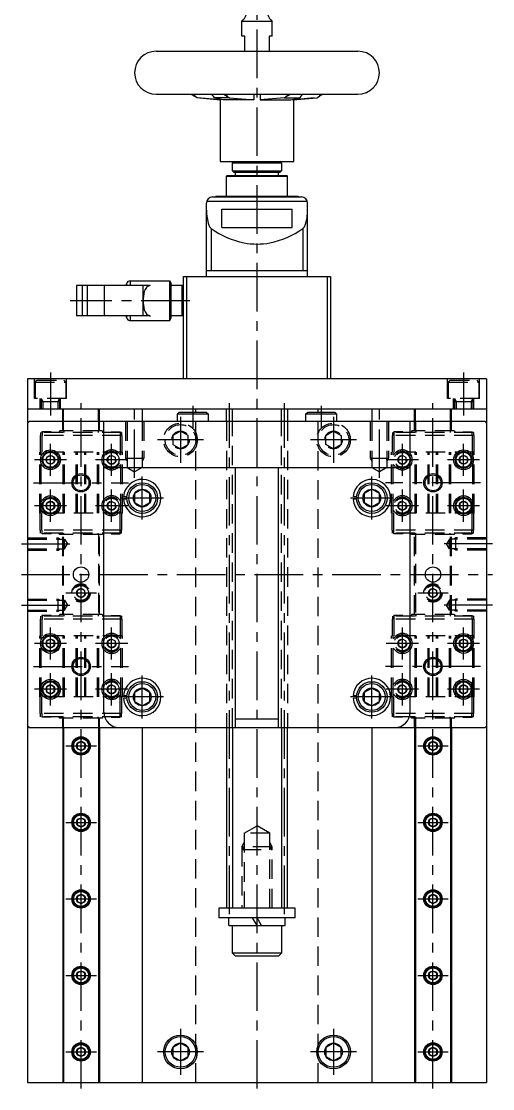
# Model space of a CAD drawing. Extents: x -2 to 500, y -8 to 573.
# Drawn here: x 346.5 to 500.5, y 8 to 356.8 of the extents above; entities that cross this region are included whole.
import ezdxf

# ---------------------------------------------------------------- set-up
doc = ezdxf.new("R2010")
doc.units = 0
doc.header["$LTSCALE"] = 0.5
doc.linetypes.add('CENTER', pattern=[50.8, 31.75, -6.35, 6.35, -6.35])
doc.linetypes.add('DASHED', pattern=[19.05, 12.7, -6.35])
for name, color, linetype in [('MSM_CENTER', 1, 'CENTER'), ('MSM_CONTINUOUS', 7, 'CONTINUOUS'), ('MSM_DASHED', 4, 'DASHED'), ('MSM_NARROW', 5, 'CONTINUOUS')]:
    doc.layers.add(name, color=color, linetype=linetype)

msp = doc.modelspace()

# ---------------------------------------------------------------- linework, layer by layer
at = {"layer": 'MSM_CENTER'}
for p, q in [((423.49, 8), (423.49, 398)), ((401.49, 265.5), (362.49, 265.5)), ((355.99, 242), (355.99, 228)), ((490.99, 242), (490.99, 228)), ((365.99, 8), (365.99, 232)), ((383.49, 207.58), (383.49, 232)), ((402.49, 231.1), (402.49, 224)), ((414.49, 65), (414.49, 232)), ((432.49, 65), (432.49, 232)), ((444.49, 231.1), (444.49, 224)), ((463.49, 207.58), (463.49, 232)), ((480.99, 8), (480.99, 232)), ((398.49, 227.5), (398.49, 212.5)), ((448.49, 227.5), (448.49, 212.5)), ((405.99, 220), (390.99, 220)), ((455.99, 220), (440.99, 220)), ((355.99, 208.25), (355.99, 218.75)), ((375.99, 208.25), (375.99, 218.75)), ((470.99, 208.25), (470.99, 218.75)), ((490.99, 208.25), (490.99, 218.75)), ((361.24, 213.5), (350.74, 213.5)), ((381.24, 213.5), (370.74, 213.5)), ((476.24, 213.5), (465.74, 213.5)), ((496.24, 213.5), (485.74, 213.5)), ((350.49, 206), (381.49, 206)), ((385.99, 194), (385.99, 208)), ((460.99, 194), (460.99, 208)), ((496.49, 206), (465.49, 206)), ((355.99, 193.25), (355.99, 203.75)), ((375.99, 193.25), (375.99, 203.75)), ((470.99, 193.25), (470.99, 203.75)), ((490.99, 193.25), (490.99, 203.75)), ((392.99, 201), (378.99, 201)), ((467.99, 201), (453.99, 201)), ((361.24, 198.5), (350.74, 198.5)), ((381.24, 198.5), (370.74, 198.5)), ((476.24, 198.5), (465.74, 198.5)), ((496.24, 198.5), (485.74, 198.5)), ((346.49, 186), (363.52, 186)), ((500.49, 186), (483.45, 186)), ((346.49, 176), (500.49, 176)), ((360.99, 170), (370.99, 170)), ((475.99, 170), (485.99, 170)), ((346.49, 166), (363.52, 166)), ((500.49, 166), (483.45, 166)), ((355.99, 148.25), (355.99, 158.75)), ((375.99, 148.25), (375.99, 158.75)), ((470.99, 148.25), (470.99, 158.75)), ((490.99, 148.25), (490.99, 158.75)), ((361.24, 153.5), (350.74, 153.5)), ((381.24, 153.5), (370.74, 153.5)), ((476.24, 153.5), (465.74, 153.5)), ((496.24, 153.5), (485.74, 153.5)), ((350.49, 146), (381.49, 146)), ((355.99, 133.25), (355.99, 143.75)), ((375.99, 133.25), (375.99, 143.75)), ((496.49, 146), (465.49, 146)), ((470.99, 133.25), (470.99, 143.75)), ((490.99, 133.25), (490.99, 143.75)), ((385.99, 129), (385.99, 143)), ((460.99, 129), (460.99, 143)), ((361.24, 138.5), (350.74, 138.5)), ((381.24, 138.5), (370.74, 138.5)), ((476.24, 138.5), (465.74, 138.5)), ((496.24, 138.5), (485.74, 138.5)), ((392.99, 136), (378.99, 136)), ((467.99, 136), (453.99, 136)), ((360.99, 120), (370.99, 120)), ((475.99, 120), (485.99, 120)), ((360.99, 95), (370.99, 95)), ((475.99, 95), (485.99, 95)), ((360.99, 70), (370.99, 70)), ((475.99, 70), (485.99, 70)), ((360.99, 45), (370.99, 45)), ((475.99, 45), (485.99, 45)), ((398.49, 27.5), (398.49, 12.5)), ((448.49, 27.5), (448.49, 12.5)), ((360.99, 20), (370.99, 20)), ((405.99, 20), (390.99, 20)), ((455.99, 20), (440.99, 20)), ((475.99, 20), (485.99, 20))]:
    msp.add_line(p, q, dxfattribs=at)
at = {"layer": 'MSM_CONTINUOUS'}
for p, q in [((418.49, 352), (418.49, 356.79)), ((428.49, 356.79), (418.49, 356.79)), ((428.49, 352), (428.49, 356.79)), ((419.49, 352), (418.49, 352)), ((419.49, 347), (419.49, 352)), ((428.49, 352), (427.49, 352)), ((427.49, 352), (427.49, 347)), ((390.49, 347), (456.49, 347)), ((390.49, 333), (456.49, 333)), ((401.89, 333), (403.07, 332.31)), ((403.07, 333), (403.07, 332.31)), ((403.9, 331.82), (403.07, 332.31)), ((411.81, 331.14), (403.9, 331.82)), ((404.78, 331.75), (411.49, 331.14)), ((408.55, 333), (409.17, 332.31)), ((409.17, 332.31), (409.48, 331.82)), ((412.42, 331.14), (409.48, 331.82)), ((414.45, 331.82), (409.48, 331.82)), ((412.97, 332.72), (413.62, 332.31)), ((413.62, 333), (413.62, 332.31)), ((413.62, 332.31), (414.45, 331.82)), ((414.45, 331.82), (422.49, 331.14)), ((422.49, 333), (422.49, 331.14)), ((424.49, 333), (424.49, 331.14)), ((432.52, 331.82), (424.49, 331.14)), ((433.36, 332.31), (432.52, 331.82)), ((432.52, 331.82), (437.5, 331.82)), ((433.36, 333), (433.36, 332.31)), ((434.01, 332.72), (433.36, 332.31)), ((434.55, 331.14), (437.5, 331.82)), ((435.17, 331.14), (443.08, 331.82)), ((442.19, 331.75), (435.49, 331.14)), ((437.8, 332.31), (437.5, 331.82)), ((438.43, 333), (437.8, 332.31)), ((443.08, 331.82), (443.9, 332.31)), ((443.9, 333), (443.9, 332.31)), ((445.09, 333), (443.9, 332.31)), ((411.81, 331.14), (411.49, 331.14)), ((411.49, 331.14), (411.49, 311)), ((411.81, 331.28), (411.81, 331.14)), ((422.49, 331.14), (412.42, 331.14)), ((424.49, 331.14), (434.55, 331.14)), ((435.17, 331.28), (435.17, 331.14)), ((435.17, 331.14), (435.49, 331.14)), ((435.49, 311), (435.49, 331.14)), ((411.49, 311), (435.49, 311)), ((415.49, 310.5), (415.99, 311)), ((415.49, 310.5), (431.49, 310.5)), ((415.49, 307.9), (415.49, 310.5)), ((431.49, 310.5), (430.99, 311)), ((431.49, 310.5), (431.49, 307.9)), ((415.49, 307.9), (431.49, 307.9)), ((415.49, 307.9), (415.99, 307.4)), ((430.99, 307.4), (415.99, 307.4)), ((416.49, 306.4), (416.49, 307.4)), ((430.49, 306.4), (430.49, 307.4)), ((431.49, 307.9), (430.99, 307.4)), ((413.49, 306.2), (413.69, 306.4)), ((413.49, 306.2), (433.49, 306.2)), ((413.49, 299.7), (413.49, 306.2)), ((413.69, 306.4), (433.29, 306.4)), ((433.49, 306.2), (433.29, 306.4)), ((433.49, 299.7), (433.49, 306.2)), ((406.99, 273.4), (406.99, 297.4)), ((407.09, 298.02), (439.89, 298.02)), ((408.99, 299.4), (437.99, 299.4)), ((409.99, 299.7), (436.99, 299.7)), ((409.99, 299.7), (409.99, 299.4)), ((436.99, 299.7), (436.99, 299.4)), ((439.99, 273.4), (439.99, 297.4)), ((411.99, 289.4), (411.99, 295.4)), ((411.99, 295.4), (434.99, 295.4)), ((434.99, 289.4), (434.99, 295.4)), ((408.56, 289.04), (408.56, 275.4)), ((411.99, 289.4), (434.99, 289.4)), ((438.42, 289.04), (438.42, 275.4)), ((399.49, 240), (399.49, 273.4)), ((399.49, 273.4), (447.49, 273.4)), ((400.49, 273.4), (400.49, 240)), ((406.99, 275.4), (439.99, 275.4)), ((446.49, 240), (446.49, 273.4)), ((447.49, 273.4), (447.49, 240)), ((388.63, 270.5), (364.49, 270.5)), ((364.49, 270.5), (364.49, 260.5)), ((366.49, 260.5), (366.49, 270.5)), ((368.07, 260.5), (368.07, 270.5)), ((373.71, 260.5), (373.71, 270.5)), ((380.87, 270.5), (380.87, 271.03)), ((382.13, 270.5), (382.13, 272)), ((382.13, 272), (394.99, 272)), ((386.27, 260.5), (386.27, 270.5)), ((394.99, 259), (394.99, 272)), ((394.99, 272), (395.49, 271.13)), ((395.49, 259.87), (395.49, 271.13)), ((398.99, 270.5), (395.49, 270.5)), ((398.99, 260.5), (398.99, 270.5)), ((398.99, 270.5), (399.49, 270)), ((388.63, 260.5), (364.49, 260.5)), ((380.87, 259.97), (380.87, 260.5)), ((382.13, 259), (382.13, 260.5)), ((382.13, 259), (394.99, 259)), ((394.99, 259), (395.49, 259.87)), ((398.99, 260.5), (395.49, 260.5)), ((398.99, 260.5), (399.49, 261)), ((498.49, 240), (348.49, 240)), ((348.49, 240), (348.49, 10)), ((498.49, 240), (498.49, 10)), ((498.49, 230), (348.49, 230)), ((359.99, 226), (359.99, 230)), ((360.29, 226), (360.29, 230)), ((371.69, 226), (371.69, 230)), ((371.99, 226), (371.99, 230)), ((385.99, 230), (385.99, 226)), ((397.49, 228.5), (398.09, 229.1)), ((397.49, 228.5), (407.49, 228.5)), ((397.49, 226), (397.49, 228.5)), ((398.09, 229.1), (406.89, 229.1)), ((406.89, 229.1), (407.49, 228.5)), ((407.49, 228.5), (407.49, 226)), ((413.49, 226), (413.49, 230)), ((433.49, 230), (433.49, 226)), ((439.49, 228.5), (440.09, 229.1)), ((439.49, 228.5), (449.49, 228.5)), ((439.49, 226), (439.49, 228.5)), ((440.09, 229.1), (448.89, 229.1)), ((448.89, 229.1), (449.49, 228.5)), ((449.49, 228.5), (449.49, 226)), ((460.99, 230), (460.99, 226)), ((474.99, 226), (474.99, 230)), ((475.29, 226), (475.29, 230)), ((486.69, 226), (486.69, 230)), ((486.99, 226), (486.99, 230)), ((348.99, 226), (348.49, 225.5)), ((497.99, 226), (348.99, 226)), ((373.49, 131), (373.49, 226)), ((473.49, 131), (473.49, 226)), ((497.99, 226), (498.49, 225.5)), ((355.99, 214.93), (354.75, 214.22)), ((354.75, 214.22), (354.75, 212.78)), ((354.75, 212.78), (355.99, 212.06)), ((357.23, 214.22), (355.99, 214.93)), ((355.99, 212.06), (357.23, 212.78)), ((357.23, 212.78), (357.23, 214.22)), ((490.99, 214.93), (489.75, 214.22)), ((489.75, 214.22), (489.75, 212.78)), ((489.75, 212.78), (490.99, 212.06)), ((492.23, 214.22), (490.99, 214.93)), ((490.99, 212.06), (492.23, 212.78)), ((492.23, 212.78), (492.23, 214.22)), ((373.49, 211), (473.49, 211)), ((416.49, 126), (416.49, 211)), ((430.49, 126), (430.49, 211)), ((385.99, 203.89), (383.49, 202.44)), ((383.49, 202.44), (383.49, 199.56)), ((388.49, 202.44), (385.99, 203.89)), ((388.49, 199.56), (388.49, 202.44)), ((460.99, 203.89), (458.49, 202.44)), ((458.49, 202.44), (458.49, 199.56)), ((463.49, 202.44), (460.99, 203.89)), ((463.49, 199.56), (463.49, 202.44)), ((355.99, 199.93), (354.75, 199.22)), ((354.75, 199.22), (354.75, 197.78)), ((357.23, 199.22), (355.99, 199.93)), ((357.23, 197.78), (357.23, 199.22)), ((381, 201.39), (379.91, 201.48)), ((381, 200.61), (379.91, 200.52)), ((383.49, 199.56), (385.99, 198.11)), ((385.99, 198.11), (388.49, 199.56)), ((456, 201.39), (454.91, 201.48)), ((456, 200.61), (454.91, 200.52)), ((458.49, 199.56), (460.99, 198.11)), ((460.99, 198.11), (463.49, 199.56)), ((490.99, 199.93), (489.75, 199.22)), ((489.75, 199.22), (489.75, 197.78)), ((492.23, 199.22), (490.99, 199.93)), ((492.23, 197.78), (492.23, 199.22)), ((354.75, 197.78), (355.99, 197.06)), ((355.99, 197.06), (357.23, 197.78)), ((489.75, 197.78), (490.99, 197.06)), ((490.99, 197.06), (492.23, 197.78)), ((355.99, 154.93), (354.75, 154.22)), ((354.75, 154.22), (354.75, 152.78)), ((357.23, 154.22), (355.99, 154.93)), ((357.23, 152.78), (357.23, 154.22)), ((490.99, 154.93), (489.75, 154.22)), ((489.75, 154.22), (489.75, 152.78)), ((492.23, 154.22), (490.99, 154.93)), ((492.23, 152.78), (492.23, 154.22)), ((354.75, 152.78), (355.99, 152.06)), ((355.99, 152.06), (357.23, 152.78)), ((489.75, 152.78), (490.99, 152.06)), ((490.99, 152.06), (492.23, 152.78)), ((355.99, 139.93), (354.75, 139.22)), ((357.23, 139.22), (355.99, 139.93)), ((490.99, 139.93), (489.75, 139.22)), ((492.23, 139.22), (490.99, 139.93)), ((354.75, 139.22), (354.75, 137.78)), ((354.75, 137.78), (355.99, 137.06)), ((355.99, 137.06), (357.23, 137.78)), ((357.23, 137.78), (357.23, 139.22)), ((381, 136.39), (379.91, 136.48)), ((385.99, 138.89), (383.49, 137.44)), ((383.49, 137.44), (383.49, 134.56)), ((388.49, 137.44), (385.99, 138.89)), ((388.49, 134.56), (388.49, 137.44)), ((456, 136.39), (454.91, 136.48)), ((460.99, 138.89), (458.49, 137.44)), ((458.49, 137.44), (458.49, 134.56)), ((463.49, 137.44), (460.99, 138.89)), ((463.49, 134.56), (463.49, 137.44)), ((489.75, 139.22), (489.75, 137.78)), ((489.75, 137.78), (490.99, 137.06)), ((490.99, 137.06), (492.23, 137.78)), ((492.23, 137.78), (492.23, 139.22)), ((381, 135.61), (379.91, 135.52)), ((383.49, 134.56), (385.99, 133.11)), ((385.99, 133.11), (388.49, 134.56)), ((456, 135.61), (454.91, 135.52)), ((458.49, 134.56), (460.99, 133.11)), ((460.99, 133.11), (463.49, 134.56)), ((348.99, 126), (348.49, 126.5)), ((348.99, 126), (497.99, 126)), ((359.99, 126), (359.99, 10)), ((360.29, 126), (360.29, 10)), ((371.69, 126), (371.69, 10)), ((371.99, 126), (371.99, 10)), ((378.49, 126), (468.49, 126)), ((385.99, 126), (385.99, 10)), ((413.49, 126), (413.49, 67)), ((416.49, 128.86), (430.49, 128.86)), ((433.49, 67), (433.49, 126)), ((460.99, 126), (460.99, 10)), ((474.99, 126), (474.99, 10)), ((475.29, 126), (475.29, 10)), ((486.69, 126), (486.69, 10)), ((486.99, 126), (486.99, 10)), ((497.99, 126), (498.49, 126.5)), ((365.99, 121.43), (364.75, 120.72)), ((364.75, 120.72), (364.75, 119.28)), ((364.75, 119.28), (365.99, 118.56)), ((367.23, 120.72), (365.99, 121.43)), ((365.99, 118.56), (367.23, 119.28)), ((367.23, 119.28), (367.23, 120.72)), ((480.99, 121.43), (479.75, 120.72)), ((479.75, 120.72), (479.75, 119.28)), ((479.75, 119.28), (480.99, 118.56)), ((482.23, 120.72), (480.99, 121.43)), ((480.99, 118.56), (482.23, 119.28)), ((482.23, 119.28), (482.23, 120.72)), ((365.99, 96.43), (364.75, 95.72)), ((364.75, 95.72), (364.75, 94.28)), ((364.75, 94.28), (365.99, 93.56)), ((367.23, 95.72), (365.99, 96.43)), ((365.99, 93.56), (367.23, 94.28)), ((367.23, 94.28), (367.23, 95.72)), ((480.99, 96.43), (479.75, 95.72)), ((479.75, 95.72), (479.75, 94.28)), ((479.75, 94.28), (480.99, 93.56)), ((482.23, 95.72), (480.99, 96.43)), ((480.99, 93.56), (482.23, 94.28)), ((482.23, 94.28), (482.23, 95.72)), ((365.99, 71.43), (364.75, 70.72)), ((364.75, 70.72), (364.75, 69.28)), ((367.23, 70.72), (365.99, 71.43)), ((367.23, 69.28), (367.23, 70.72)), ((480.99, 71.43), (479.75, 70.72)), ((479.75, 70.72), (479.75, 69.28)), ((482.23, 70.72), (480.99, 71.43)), ((482.23, 69.28), (482.23, 70.72)), ((364.75, 69.28), (365.99, 68.56)), ((365.99, 68.56), (367.23, 69.28)), ((410.99, 67), (410.99, 63.8)), ((435.99, 67), (410.99, 67)), ((435.99, 63.8), (435.99, 67)), ((479.75, 69.28), (480.99, 68.56)), ((480.99, 68.56), (482.23, 69.28)), ((435.99, 63.8), (410.99, 63.8)), ((414.29, 61.3), (414.29, 63.8)), ((423.49, 61.3), (422.04, 63.8)), ((424.93, 61.3), (423.49, 63.8)), ((432.69, 61.3), (432.69, 63.8)), ((414.29, 61.3), (432.69, 61.3)), ((415.49, 52.3), (415.49, 61.3)), ((431.49, 61.3), (431.49, 52.3)), ((431.49, 52.3), (415.49, 52.3)), ((416.49, 51.3), (415.49, 52.3)), ((430.49, 51.3), (416.49, 51.3)), ((431.49, 52.3), (430.49, 51.3)), ((365.99, 46.43), (364.75, 45.72)), ((364.75, 45.72), (364.75, 44.28)), ((367.23, 45.72), (365.99, 46.43)), ((367.23, 44.28), (367.23, 45.72)), ((480.99, 46.43), (479.75, 45.72)), ((479.75, 45.72), (479.75, 44.28)), ((482.23, 45.72), (480.99, 46.43)), ((482.23, 44.28), (482.23, 45.72)), ((364.75, 44.28), (365.99, 43.56)), ((365.99, 43.56), (367.23, 44.28)), ((479.75, 44.28), (480.99, 43.56)), ((480.99, 43.56), (482.23, 44.28)), ((365.99, 21.43), (364.75, 20.72)), ((367.23, 20.72), (365.99, 21.43)), ((398.49, 22.89), (395.99, 21.44)), ((395.99, 21.44), (395.99, 18.56)), ((400.99, 21.44), (398.49, 22.89)), ((400.99, 18.56), (400.99, 21.44)), ((448.49, 22.89), (445.99, 21.44)), ((445.99, 21.44), (445.99, 18.56)), ((450.99, 21.44), (448.49, 22.89)), ((450.99, 18.56), (450.99, 21.44)), ((480.99, 21.43), (479.75, 20.72)), ((482.23, 20.72), (480.99, 21.43)), ((364.75, 20.72), (364.75, 19.28)), ((364.75, 19.28), (365.99, 18.57)), ((365.99, 18.57), (367.23, 19.28)), ((367.23, 19.28), (367.23, 20.72)), ((395.99, 18.56), (398.49, 17.11)), ((398.49, 17.11), (400.99, 18.56)), ((445.99, 18.56), (448.49, 17.11)), ((448.49, 17.11), (450.99, 18.56)), ((479.75, 20.72), (479.75, 19.28)), ((479.75, 19.28), (480.99, 18.57)), ((480.99, 18.57), (482.23, 19.28)), ((482.23, 19.28), (482.23, 20.72)), ((348.49, 10), (498.49, 10))]:
    msp.add_line(p, q, dxfattribs=at)
for centre, radius in [((355.99, 213.5), 3.25), ((490.99, 213.5), 3.25), ((355.99, 213.5), 2.75), ((355.99, 213.5), 2.45), ((355.99, 213.5), 1.44), ((490.99, 213.5), 2.75), ((490.99, 213.5), 2.45), ((490.99, 213.5), 1.44), ((365.99, 206), 2.59), ((385.99, 201), 5), ((460.99, 201), 5), ((480.99, 206), 2.59), ((385.99, 201), 4.4), ((385.99, 201), 2.89), ((460.99, 201), 4.4), ((460.99, 201), 2.89), ((355.99, 198.5), 3.25), ((355.99, 198.5), 2.75), ((355.99, 198.5), 2.45), ((355.99, 198.5), 1.44), ((490.99, 198.5), 3.25), ((490.99, 198.5), 2.75), ((490.99, 198.5), 2.45), ((490.99, 198.5), 1.44), ((365.99, 176), 2.5), ((480.99, 176), 2.5), ((355.99, 153.5), 3.25), ((355.99, 153.5), 2.75), ((355.99, 153.5), 2.45), ((355.99, 153.5), 1.44), ((490.99, 153.5), 3.25), ((490.99, 153.5), 2.75), ((490.99, 153.5), 2.45), ((490.99, 153.5), 1.44), ((365.99, 146), 2.59), ((480.99, 146), 2.59), ((355.99, 138.5), 3.25), ((355.99, 138.5), 2.75), ((355.99, 138.5), 2.45), ((355.99, 138.5), 1.44), ((385.99, 136), 5), ((385.99, 136), 4.4), ((460.99, 136), 5), ((460.99, 136), 4.4), ((490.99, 138.5), 3.25), ((490.99, 138.5), 2.75), ((490.99, 138.5), 2.45), ((490.99, 138.5), 1.44), ((385.99, 136), 2.89), ((460.99, 136), 2.89), ((365.99, 120), 3), ((365.99, 120), 2.75), ((365.99, 120), 2.45), ((480.99, 120), 3), ((480.99, 120), 2.75), ((480.99, 120), 2.45), ((365.99, 120), 1.44), ((480.99, 120), 1.44), ((365.99, 95), 3), ((365.99, 95), 2.75), ((480.99, 95), 3), ((480.99, 95), 2.75), ((365.99, 95), 2.45), ((365.99, 95), 1.44), ((480.99, 95), 2.45), ((480.99, 95), 1.44), ((365.99, 70), 3), ((365.99, 70), 2.75), ((365.99, 70), 2.45), ((365.99, 70), 1.44), ((480.99, 70), 3), ((480.99, 70), 2.75), ((480.99, 70), 2.45), ((480.99, 70), 1.44), ((365.99, 45), 3), ((365.99, 45), 2.75), ((365.99, 45), 2.45), ((365.99, 45), 1.44), ((480.99, 45), 3), ((480.99, 45), 2.75), ((480.99, 45), 2.45), ((480.99, 45), 1.44), ((398.49, 20), 5.5), ((398.49, 20), 5), ((448.49, 20), 5.5), ((448.49, 20), 5), ((365.99, 20), 3), ((365.99, 20), 2.75), ((365.99, 20), 2.45), ((365.99, 20), 1.44), ((398.49, 20), 2.89), ((448.49, 20), 2.89), ((480.99, 20), 3), ((480.99, 20), 2.75), ((480.99, 20), 2.45), ((480.99, 20), 1.44)]:
    msp.add_circle(centre, radius, dxfattribs=at)
for centre, radius, start, end in [((416.1, 360), 4, 306.6383, 22.4708), ((430.87, 360), 4, 157.5292, 233.3617), ((390.49, 340), 7, 90, 270), ((456.49, 340), 7, 270, 90), ((413.94, 334.09), 1.68, 220.462, 234.7696), ((433.04, 334.09), 1.68, 305.2304, 319.538), ((408.99, 297.4), 2, 90, 180), ((437.99, 297.4), 2, 0, 90), ((420.61, 294.71), 13.62, 178.5941, 199.2057), ((426.37, 294.71), 13.62, 340.7943, 1.4059), ((410.55, 291.23), 2.98, 199.46, 223.8505), ((436.43, 291.23), 2.98, 316.1495, 340.54), ((409.27, 290.08), 1.26, 226.4943, 235.459), ((425.12, 312.66), 28.85, 234.9582, 258.2707), ((421.85, 312.66), 28.85, 281.7293, 305.0418), ((437.71, 290.08), 1.26, 304.541, 313.5057), ((423.49, 306.64), 22.63, 259.2242, 280.7758), ((402.13, 265.5), 21.97, 165.4299, 166.8456), ((382.13, 270.7), 1.3, 90, 165.4299), ((389.4, 267.75), 2.86, 105.7066, 164.773), ((398.84, 265.5), 12.55, 166.1686, 193.8314), ((389.4, 263.25), 2.86, 195.227, 254.2934), ((402.13, 265.5), 21.97, 193.1544, 194.5701), ((382.13, 260.3), 1.3, 194.5701, 270), ((375.99, 213.5), 3.25, 140.2849, 219.7151), ((375.99, 213.5), 2.75, 155.3801, 204.6199), ((470.99, 213.5), 3.25, 320.2849, 39.7151), ((470.99, 213.5), 2.75, 335.3801, 24.6199), ((385.99, 201), 6.1, 184.5, 175.5), ((460.99, 201), 6.1, 184.5, 175.5), ((375.99, 198.5), 3.25, 140.2849, 219.7151), ((375.99, 198.5), 2.75, 155.3801, 204.6199), ((470.99, 198.5), 3.25, 320.2849, 39.7151), ((470.99, 198.5), 2.75, 335.3801, 24.6199), ((375.99, 153.5), 3.25, 140.2849, 219.7151), ((375.99, 153.5), 2.75, 155.3801, 204.6199), ((470.99, 153.5), 3.25, 320.2849, 39.7151), ((470.99, 153.5), 2.75, 335.3801, 24.6199), ((375.99, 138.5), 3.25, 140.2849, 219.7151), ((375.99, 138.5), 2.75, 155.3801, 204.6199), ((385.99, 136), 6.1, 184.5, 175.5), ((460.99, 136), 6.1, 184.5, 175.5), ((470.99, 138.5), 3.25, 320.2849, 39.7151), ((470.99, 138.5), 2.75, 335.3801, 24.6199), ((378.49, 131), 5, 180, 270), ((468.49, 131), 5, 270, 360)]:
    msp.add_arc(centre, radius, start, end, dxfattribs=at)
at = {"layer": 'MSM_DASHED'}
for p, q in [((350.74, 233.5), (350.74, 240)), ((350.99, 238.9), (351.59, 239.5)), ((350.99, 238.9), (360.99, 238.9)), ((350.99, 238.9), (350.99, 233.5)), ((351.59, 239.5), (360.39, 239.5)), ((360.99, 238.9), (360.39, 239.5)), ((360.99, 238.9), (360.99, 233.5)), ((361.24, 233.5), (361.24, 240)), ((485.74, 233.5), (485.74, 240)), ((485.99, 238.9), (486.59, 239.5)), ((485.99, 238.9), (495.99, 238.9)), ((485.99, 238.9), (485.99, 233.5)), ((486.59, 239.5), (495.39, 239.5)), ((495.99, 238.9), (495.39, 239.5)), ((495.99, 238.9), (495.99, 233.5)), ((496.24, 233.5), (496.24, 240)), ((361.24, 233.5), (350.74, 233.5)), ((352.69, 230), (352.69, 233.5)), ((352.99, 233.5), (353.53, 232.56)), ((352.99, 233.5), (352.99, 230)), ((352.99, 232.56), (358.99, 232.56)), ((353.53, 232.56), (353.53, 230)), ((358.99, 233.5), (358.45, 232.56)), ((358.45, 232.56), (358.45, 230)), ((358.99, 233.5), (358.99, 230)), ((359.29, 230), (359.29, 233.5)), ((496.24, 233.5), (485.74, 233.5)), ((487.69, 230), (487.69, 233.5)), ((487.99, 233.5), (488.53, 232.56)), ((487.99, 233.5), (487.99, 230)), ((487.99, 232.56), (493.99, 232.56)), ((488.53, 232.56), (488.53, 230)), ((493.99, 233.5), (493.45, 232.56)), ((493.45, 232.56), (493.45, 230)), ((493.99, 233.5), (493.99, 230)), ((494.29, 230), (494.29, 233.5)), ((403.49, 10), (403.49, 230)), ((443.49, 10), (443.49, 230)), ((359.99, 222.95), (359.99, 226)), ((360.29, 222.95), (360.29, 226)), ((371.69, 226), (371.69, 222.95)), ((371.99, 222.95), (371.99, 226)), ((380.49, 226), (380.49, 214)), ((381.03, 226), (381.03, 211)), ((385.95, 226), (385.95, 211)), ((386.49, 226), (386.49, 214)), ((413.49, 226), (413.49, 126)), ((415.49, 126), (415.49, 226)), ((431.49, 126), (431.49, 226)), ((433.49, 226), (433.49, 126)), ((460.49, 226), (460.49, 214)), ((461.03, 226), (461.03, 211)), ((465.95, 226), (465.95, 211)), ((466.49, 226), (466.49, 214)), ((474.99, 222.95), (474.99, 226)), ((475.29, 226), (475.29, 222.95)), ((486.69, 222.95), (486.69, 226)), ((486.99, 222.95), (486.99, 226)), ((379.29, 221.45), (352.69, 221.45)), ((352.69, 221.45), (352.69, 215.95)), ((352.74, 222.45), (352.74, 221.45)), ((379.24, 222.45), (352.74, 222.45)), ((356.19, 222.65), (353.19, 222.65)), ((353.19, 222.65), (353.19, 222.45)), ((353.19, 221.45), (353.19, 215.95)), ((353.24, 222.45), (353.24, 221.45)), ((356.19, 222.45), (356.19, 222.65)), ((359.06, 222.95), (358.76, 222.45)), ((372.92, 222.95), (359.06, 222.95)), ((360.36, 222.95), (360.36, 222.45)), ((365.99, 222.45), (365.99, 222.95)), ((371.62, 222.95), (371.62, 222.45)), ((372.92, 222.95), (373.22, 222.45)), ((375.79, 222.65), (378.79, 222.65)), ((375.79, 222.65), (375.79, 222.45)), ((378.74, 222.45), (378.74, 221.45)), ((378.79, 222.45), (378.79, 222.65)), ((378.79, 221.45), (378.79, 215.95)), ((379.24, 222.45), (379.24, 221.45)), ((379.29, 221.45), (379.29, 215.95)), ((398.49, 222.89), (395.99, 221.44)), ((395.99, 221.44), (395.99, 218.56)), ((400.99, 221.44), (398.49, 222.89)), ((400.99, 218.56), (400.99, 221.44)), ((445.99, 221.44), (448.49, 222.89)), ((445.99, 218.56), (445.99, 221.44)), ((448.49, 222.89), (450.99, 221.44)), ((450.99, 221.44), (450.99, 218.56)), ((467.69, 221.45), (467.69, 215.95)), ((494.29, 221.45), (467.69, 221.45)), ((467.74, 222.45), (467.74, 221.45)), ((494.24, 222.45), (467.74, 222.45)), ((471.19, 222.65), (468.19, 222.65)), ((468.19, 222.45), (468.19, 222.65)), ((468.19, 221.45), (468.19, 215.95)), ((468.24, 222.45), (468.24, 221.45)), ((471.19, 222.65), (471.19, 222.45)), ((474.06, 222.95), (473.76, 222.45)), ((487.92, 222.95), (474.06, 222.95)), ((475.36, 222.95), (475.36, 222.45)), ((480.99, 222.45), (480.99, 222.95)), ((486.62, 222.95), (486.62, 222.45)), ((487.92, 222.95), (488.22, 222.45)), ((490.79, 222.65), (493.79, 222.65)), ((490.79, 222.45), (490.79, 222.65)), ((493.74, 222.45), (493.74, 221.45)), ((493.79, 222.65), (493.79, 222.45)), ((493.79, 221.45), (493.79, 215.95)), ((494.24, 222.45), (494.24, 221.45)), ((494.29, 221.45), (494.29, 215.95)), ((395.99, 218.56), (398.49, 217.11)), ((398.49, 217.11), (400.99, 218.56)), ((448.49, 217.11), (445.99, 218.56)), ((450.99, 218.56), (448.49, 217.11)), ((352.49, 196.05), (352.49, 215.95)), ((379.49, 215.95), (352.49, 215.95)), ((352.99, 196.05), (352.99, 215.95)), ((360.19, 196.05), (360.19, 215.95)), ((360.59, 196.05), (360.59, 215.95)), ((364.39, 196.05), (364.39, 215.95)), ((364.79, 196.05), (364.79, 215.95)), ((367.19, 196.05), (367.19, 215.95)), ((367.59, 196.05), (367.59, 215.95)), ((371.39, 196.05), (371.39, 215.95)), ((371.79, 196.05), (371.79, 215.95)), ((375.99, 214.93), (374.75, 214.22)), ((374.75, 214.22), (374.75, 212.78)), ((374.75, 212.78), (375.99, 212.06)), ((377.23, 214.22), (375.99, 214.93)), ((375.99, 212.06), (377.23, 212.78)), ((377.23, 212.78), (377.23, 214.22)), ((378.99, 196.05), (378.99, 215.95)), ((379.49, 196.05), (379.49, 215.95)), ((380.49, 214), (386.49, 214)), ((380.49, 214), (381.03, 213.06)), ((386.49, 214), (385.95, 213.06)), ((460.49, 214), (466.49, 214)), ((460.49, 214), (461.03, 213.06)), ((466.49, 214), (465.95, 213.06)), ((467.49, 196.05), (467.49, 215.95)), ((494.49, 215.95), (467.49, 215.95)), ((467.99, 196.05), (467.99, 215.95)), ((470.99, 214.93), (469.75, 214.22)), ((469.75, 214.22), (469.75, 212.78)), ((469.75, 212.78), (470.99, 212.06)), ((472.23, 214.22), (470.99, 214.93)), ((470.99, 212.06), (472.23, 212.78)), ((472.23, 212.78), (472.23, 214.22)), ((475.19, 196.05), (475.19, 215.95)), ((475.59, 196.05), (475.59, 215.95)), ((479.39, 196.05), (479.39, 215.95)), ((479.79, 196.05), (479.79, 215.95)), ((482.19, 196.05), (482.19, 215.95)), ((482.59, 196.05), (482.59, 215.95)), ((486.39, 196.05), (486.39, 215.95)), ((486.79, 196.05), (486.79, 215.95)), ((493.99, 196.05), (493.99, 215.95)), ((494.49, 196.05), (494.49, 215.95)), ((381.03, 211), (385.95, 211)), ((381.03, 211), (383.49, 209.58)), ((385.95, 211), (383.49, 209.58)), ((461.03, 211), (465.95, 211)), ((461.03, 211), (463.49, 209.58)), ((465.95, 211), (463.49, 209.58)), ((375.99, 199.93), (374.75, 199.22)), ((374.75, 199.22), (374.75, 197.78)), ((377.23, 199.22), (375.99, 199.93)), ((377.23, 197.78), (377.23, 199.22)), ((470.99, 199.93), (469.75, 199.22)), ((469.75, 199.22), (469.75, 197.78)), ((472.23, 199.22), (470.99, 199.93)), ((472.23, 197.78), (472.23, 199.22)), ((379.49, 196.05), (352.49, 196.05)), ((352.69, 190.55), (352.69, 196.05)), ((353.19, 190.55), (353.19, 196.05)), ((374.75, 197.78), (375.99, 197.06)), ((375.99, 197.06), (377.23, 197.78)), ((378.79, 190.55), (378.79, 196.05)), ((379.29, 190.55), (379.29, 196.05)), ((494.49, 196.05), (467.49, 196.05)), ((467.69, 190.55), (467.69, 196.05)), ((468.19, 190.55), (468.19, 196.05)), ((469.75, 197.78), (470.99, 197.06)), ((470.99, 197.06), (472.23, 197.78)), ((493.79, 190.55), (493.79, 196.05)), ((494.29, 190.55), (494.29, 196.05)), ((379.29, 190.55), (352.69, 190.55)), ((352.74, 189.55), (352.74, 190.55)), ((379.24, 189.55), (352.74, 189.55)), ((353.19, 189.55), (353.19, 189.35)), ((356.19, 189.35), (353.19, 189.35)), ((353.24, 189.55), (353.24, 190.55)), ((356.19, 189.35), (356.19, 189.55)), ((359.06, 189.05), (358.76, 189.55)), ((372.92, 189.05), (359.06, 189.05)), ((359.99, 162.95), (359.99, 189.05)), ((360.29, 162.95), (360.29, 189.05)), ((360.36, 189.05), (360.36, 189.55)), ((365.99, 189.55), (365.99, 189.05)), ((371.62, 189.05), (371.62, 189.55)), ((371.69, 189.05), (371.69, 162.95)), ((371.99, 162.95), (371.99, 189.05)), ((372.92, 189.05), (373.22, 189.55)), ((375.79, 189.55), (375.79, 189.35)), ((375.79, 189.35), (378.79, 189.35)), ((378.74, 189.55), (378.74, 190.55)), ((378.79, 189.35), (378.79, 189.55)), ((379.24, 189.55), (379.24, 190.55)), ((494.29, 190.55), (467.69, 190.55)), ((467.74, 189.55), (467.74, 190.55)), ((494.24, 189.55), (467.74, 189.55)), ((468.19, 189.35), (468.19, 189.55)), ((471.19, 189.35), (468.19, 189.35)), ((468.24, 189.55), (468.24, 190.55)), ((471.19, 189.55), (471.19, 189.35)), ((474.06, 189.05), (473.76, 189.55)), ((487.92, 189.05), (474.06, 189.05)), ((474.99, 162.95), (474.99, 189.05)), ((475.29, 189.05), (475.29, 162.95)), ((475.36, 189.05), (475.36, 189.55)), ((480.99, 189.55), (480.99, 189.05)), ((486.62, 189.05), (486.62, 189.55)), ((486.69, 162.95), (486.69, 189.05)), ((486.99, 162.95), (486.99, 189.05)), ((487.92, 189.05), (488.22, 189.55)), ((490.79, 189.35), (490.79, 189.55)), ((490.79, 189.35), (493.79, 189.35)), ((493.74, 189.55), (493.74, 190.55)), ((493.79, 189.55), (493.79, 189.35)), ((494.24, 189.55), (494.24, 190.55)), ((348.49, 188), (358.49, 188)), ((348.49, 187.62), (360.59, 187.62)), ((358.49, 184), (358.49, 188)), ((358.49, 188), (359.14, 187.62)), ((360.59, 184.38), (360.59, 187.62)), ((360.59, 187.62), (361.52, 186)), ((360.59, 184.38), (361.52, 186)), ((486.39, 187.62), (485.45, 186)), ((486.39, 184.38), (485.45, 186)), ((498.49, 187.62), (486.39, 187.62)), ((486.39, 184.38), (486.39, 187.62)), ((488.49, 188), (487.83, 187.62)), ((498.49, 188), (488.49, 188)), ((488.49, 184), (488.49, 188)), ((348.49, 184.38), (360.59, 184.38)), ((348.49, 184), (358.49, 184)), ((358.49, 184), (359.14, 184.38)), ((498.49, 184.38), (486.39, 184.38)), ((488.49, 184), (487.83, 184.38)), ((498.49, 184), (488.49, 184)), ((365.99, 171.43), (364.75, 170.72)), ((367.23, 170.72), (365.99, 171.43)), ((480.99, 171.43), (479.75, 170.72)), ((482.23, 170.72), (480.99, 171.43)), ((348.49, 168), (358.49, 168)), ((348.49, 167.62), (360.59, 167.62)), ((358.49, 164), (358.49, 168)), ((358.49, 168), (359.14, 167.62)), ((360.59, 164.38), (360.59, 167.62)), ((360.59, 167.62), (361.52, 166)), ((364.75, 170.72), (364.75, 169.28)), ((364.75, 169.28), (365.99, 168.56)), ((365.99, 168.56), (367.23, 169.28)), ((367.23, 169.28), (367.23, 170.72)), ((479.75, 170.72), (479.75, 169.28)), ((479.75, 169.28), (480.99, 168.56)), ((480.99, 168.56), (482.23, 169.28)), ((482.23, 169.28), (482.23, 170.72)), ((486.39, 167.62), (485.45, 166)), ((498.49, 167.62), (486.39, 167.62)), ((486.39, 164.38), (486.39, 167.62)), ((488.49, 168), (487.83, 167.62)), ((498.49, 168), (488.49, 168)), ((488.49, 164), (488.49, 168)), ((348.49, 164.38), (360.59, 164.38)), ((348.49, 164), (358.49, 164)), ((358.49, 164), (359.14, 164.38)), ((360.59, 164.38), (361.52, 166)), ((486.39, 164.38), (485.45, 166)), ((498.49, 164.38), (486.39, 164.38)), ((488.49, 164), (487.83, 164.38)), ((498.49, 164), (488.49, 164)), ((352.69, 161.45), (352.69, 155.95)), ((379.29, 161.45), (352.69, 161.45)), ((379.24, 162.45), (352.74, 162.45)), ((352.74, 162.45), (352.74, 161.45)), ((353.19, 162.65), (353.19, 162.45)), ((356.19, 162.65), (353.19, 162.65)), ((353.19, 161.45), (353.19, 155.95)), ((353.24, 162.45), (353.24, 161.45)), ((356.19, 162.45), (356.19, 162.65)), ((359.06, 162.95), (358.76, 162.45)), ((372.92, 162.95), (359.06, 162.95)), ((360.36, 162.95), (360.36, 162.45)), ((365.99, 162.45), (365.99, 162.95)), ((371.62, 162.95), (371.62, 162.45)), ((372.92, 162.95), (373.22, 162.45)), ((375.79, 162.65), (375.79, 162.45)), ((375.79, 162.65), (378.79, 162.65)), ((378.74, 162.45), (378.74, 161.45)), ((378.79, 162.45), (378.79, 162.65)), ((378.79, 161.45), (378.79, 155.95)), ((379.24, 162.45), (379.24, 161.45)), ((379.29, 161.45), (379.29, 155.95)), ((467.69, 161.45), (467.69, 155.95)), ((494.29, 161.45), (467.69, 161.45)), ((494.24, 162.45), (467.74, 162.45)), ((467.74, 162.45), (467.74, 161.45)), ((471.19, 162.65), (468.19, 162.65)), ((468.19, 162.45), (468.19, 162.65)), ((468.19, 161.45), (468.19, 155.95)), ((468.24, 162.45), (468.24, 161.45)), ((471.19, 162.65), (471.19, 162.45)), ((474.06, 162.95), (473.76, 162.45)), ((487.92, 162.95), (474.06, 162.95)), ((475.36, 162.95), (475.36, 162.45)), ((480.99, 162.45), (480.99, 162.95)), ((486.62, 162.95), (486.62, 162.45)), ((487.92, 162.95), (488.22, 162.45)), ((490.79, 162.65), (493.79, 162.65)), ((490.79, 162.45), (490.79, 162.65)), ((493.74, 162.45), (493.74, 161.45)), ((493.79, 162.65), (493.79, 162.45)), ((493.79, 161.45), (493.79, 155.95)), ((494.24, 162.45), (494.24, 161.45)), ((494.29, 161.45), (494.29, 155.95)), ((352.49, 136.05), (352.49, 155.95)), ((379.49, 155.95), (352.49, 155.95)), ((352.99, 136.05), (352.99, 155.95)), ((360.19, 136.05), (360.19, 155.95)), ((360.59, 136.05), (360.59, 155.95)), ((364.39, 136.05), (364.39, 155.95)), ((364.79, 136.05), (364.79, 155.95)), ((367.19, 136.05), (367.19, 155.95)), ((367.59, 136.05), (367.59, 155.95)), ((371.39, 136.05), (371.39, 155.95)), ((371.79, 136.05), (371.79, 155.95)), ((375.99, 154.93), (374.75, 154.22)), ((374.75, 154.22), (374.75, 152.78)), ((377.23, 154.22), (375.99, 154.93)), ((377.23, 152.78), (377.23, 154.22)), ((378.99, 136.05), (378.99, 155.95)), ((379.49, 136.05), (379.49, 155.95)), ((467.49, 136.05), (467.49, 155.95)), ((494.49, 155.95), (467.49, 155.95)), ((467.99, 136.05), (467.99, 155.95)), ((470.99, 154.93), (469.75, 154.22)), ((469.75, 154.22), (469.75, 152.78)), ((472.23, 154.22), (470.99, 154.93)), ((472.23, 152.78), (472.23, 154.22)), ((475.19, 136.05), (475.19, 155.95)), ((475.59, 136.05), (475.59, 155.95)), ((479.39, 136.05), (479.39, 155.95)), ((479.79, 136.05), (479.79, 155.95)), ((482.19, 136.05), (482.19, 155.95)), ((482.59, 136.05), (482.59, 155.95)), ((486.39, 136.05), (486.39, 155.95)), ((486.79, 136.05), (486.79, 155.95)), ((493.99, 136.05), (493.99, 155.95)), ((494.49, 136.05), (494.49, 155.95)), ((374.75, 152.78), (375.99, 152.06)), ((375.99, 152.06), (377.23, 152.78)), ((469.75, 152.78), (470.99, 152.06)), ((470.99, 152.06), (472.23, 152.78)), ((375.99, 139.93), (374.75, 139.22)), ((377.23, 139.22), (375.99, 139.93)), ((470.99, 139.93), (469.75, 139.22)), ((472.23, 139.22), (470.99, 139.93)), ((379.49, 136.05), (352.49, 136.05)), ((352.69, 130.55), (352.69, 136.05)), ((353.19, 130.55), (353.19, 136.05)), ((374.75, 139.22), (374.75, 137.78)), ((374.75, 137.78), (375.99, 137.06)), ((375.99, 137.06), (377.23, 137.78)), ((377.23, 137.78), (377.23, 139.22)), ((378.79, 130.55), (378.79, 136.05)), ((379.29, 130.55), (379.29, 136.05)), ((494.49, 136.05), (467.49, 136.05)), ((467.69, 130.55), (467.69, 136.05)), ((468.19, 130.55), (468.19, 136.05)), ((469.75, 139.22), (469.75, 137.78)), ((469.75, 137.78), (470.99, 137.06)), ((470.99, 137.06), (472.23, 137.78)), ((472.23, 137.78), (472.23, 139.22)), ((493.79, 130.55), (493.79, 136.05)), ((494.29, 130.55), (494.29, 136.05)), ((379.29, 130.55), (352.69, 130.55)), ((352.74, 129.55), (352.74, 130.55)), ((379.24, 129.55), (352.74, 129.55)), ((353.19, 129.55), (353.19, 129.35)), ((356.19, 129.35), (353.19, 129.35)), ((353.24, 129.55), (353.24, 130.55)), ((356.19, 129.35), (356.19, 129.55)), ((359.06, 129.05), (358.76, 129.55)), ((360.36, 129.05), (360.36, 129.55)), ((365.99, 129.55), (365.99, 129.05)), ((371.62, 129.05), (371.62, 129.55)), ((372.92, 129.05), (373.22, 129.55)), ((375.79, 129.55), (375.79, 129.35)), ((375.79, 129.35), (378.79, 129.35)), ((378.74, 129.55), (378.74, 130.55)), ((378.79, 129.35), (378.79, 129.55)), ((379.24, 129.55), (379.24, 130.55)), ((494.29, 130.55), (467.69, 130.55)), ((467.74, 129.55), (467.74, 130.55)), ((494.24, 129.55), (467.74, 129.55)), ((468.19, 129.35), (468.19, 129.55)), ((471.19, 129.35), (468.19, 129.35)), ((468.24, 129.55), (468.24, 130.55)), ((471.19, 129.55), (471.19, 129.35)), ((474.06, 129.05), (473.76, 129.55)), ((475.36, 129.05), (475.36, 129.55)), ((480.99, 129.55), (480.99, 129.05)), ((486.62, 129.05), (486.62, 129.55)), ((487.92, 129.05), (488.22, 129.55)), ((490.79, 129.35), (490.79, 129.55)), ((490.79, 129.35), (493.79, 129.35)), ((493.74, 129.55), (493.74, 130.55)), ((493.79, 129.55), (493.79, 129.35)), ((494.24, 129.55), (494.24, 130.55)), ((372.92, 129.05), (359.06, 129.05)), ((359.99, 126), (359.99, 129.05)), ((360.29, 126), (360.29, 129.05)), ((371.69, 129.05), (371.69, 126)), ((371.99, 126), (371.99, 129.05)), ((487.92, 129.05), (474.06, 129.05)), ((474.99, 126), (474.99, 129.05)), ((475.29, 129.05), (475.29, 126)), ((486.69, 126), (486.69, 129.05)), ((486.99, 126), (486.99, 129.05)), ((419.3, 91.5), (423.49, 93.92)), ((419.3, 91.5), (419.3, 67)), ((427.68, 91.5), (419.3, 91.5)), ((427.68, 91.5), (423.49, 93.92)), ((427.68, 67), (427.68, 91.5)), ((418.49, 87), (419.3, 88.41)), ((428.49, 87), (427.68, 88.41)), ((428.49, 87), (418.49, 87)), ((418.49, 87), (418.49, 67)), ((419.3, 87), (418.49, 86.19)), ((418.49, 86.19), (428.49, 86.19)), ((428.49, 86.19), (427.68, 87)), ((428.49, 67), (428.49, 87))]:
    msp.add_line(p, q, dxfattribs=at)
for centre, radius in [((398.49, 220), 5.5), ((398.49, 220), 5), ((448.49, 220), 5.5), ((448.49, 220), 5), ((398.49, 220), 2.89), ((448.49, 220), 2.89), ((375.99, 213.5), 2.45), ((375.99, 213.5), 1.44), ((470.99, 213.5), 2.45), ((470.99, 213.5), 1.44), ((375.99, 198.5), 2.45), ((375.99, 198.5), 1.44), ((470.99, 198.5), 2.45), ((470.99, 198.5), 1.44), ((365.99, 170), 3), ((365.99, 170), 2.75), ((365.99, 170), 2.45), ((365.99, 170), 1.44), ((480.99, 170), 3), ((480.99, 170), 2.75), ((480.99, 170), 2.45), ((480.99, 170), 1.44), ((375.99, 153.5), 2.45), ((375.99, 153.5), 1.44), ((470.99, 153.5), 2.45), ((470.99, 153.5), 1.44), ((375.99, 138.5), 2.45), ((375.99, 138.5), 1.44), ((470.99, 138.5), 2.45), ((470.99, 138.5), 1.44)]:
    msp.add_circle(centre, radius, dxfattribs=at)
for centre, radius, start, end in [((375.99, 213.5), 3.25, 219.7151, 140.2849), ((470.99, 213.5), 3.25, 39.7151, 320.2849), ((375.99, 213.5), 2.75, 204.6199, 155.3801), ((470.99, 213.5), 2.75, 24.6199, 335.3801), ((375.99, 198.5), 3.25, 219.7151, 140.2849), ((375.99, 198.5), 2.75, 204.6199, 155.3801), ((470.99, 198.5), 3.25, 39.7151, 320.2849), ((470.99, 198.5), 2.75, 24.6199, 335.3801), ((375.99, 153.5), 3.25, 219.7151, 140.2849), ((375.99, 153.5), 2.75, 204.6199, 155.3801), ((470.99, 153.5), 3.25, 39.7151, 320.2849), ((470.99, 153.5), 2.75, 24.6199, 335.3801), ((375.99, 138.5), 3.25, 219.7151, 140.2849), ((375.99, 138.5), 2.75, 204.6199, 155.3801), ((470.99, 138.5), 3.25, 39.7151, 320.2849), ((470.99, 138.5), 2.75, 24.6199, 335.3801)]:
    msp.add_arc(centre, radius, start, end, dxfattribs=at)
at = {"layer": 'MSM_NARROW'}
for p, q in [((415.49, 226), (415.49, 230)), ((431.49, 226), (431.49, 230)), ((415.49, 126), (415.49, 67)), ((431.49, 126), (431.49, 67))]:
    msp.add_line(p, q, dxfattribs=at)
for centre in [(365.99, 206), (480.99, 206), (365.99, 146), (480.99, 146)]:
    msp.add_circle(centre, 3, dxfattribs=at)

doc.saveas('drawing.dxf')
